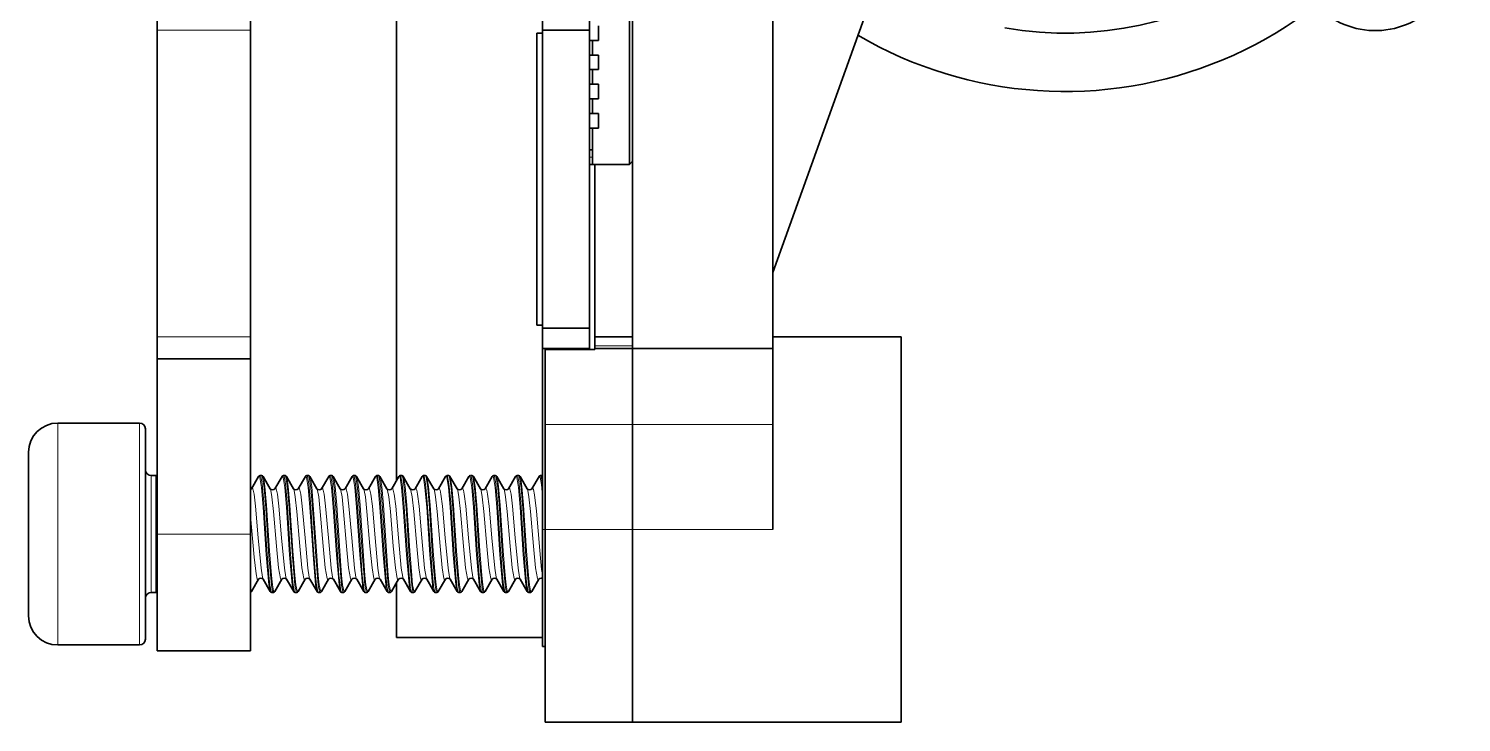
# Model space of a CAD drawing. Extents: x 383 to 866, y 155 to 681.
# Drawn here: x 580.34 to 604.87, y 402.13 to 414.01 of the extents above; entities that cross this region are included whole.
import ezdxf

# ---------------------------------------------------------------- set-up
doc = ezdxf.new("R2010")
doc.units = 0

msp = doc.modelspace()

# ---------------------------------------------------------------- linework, layer by layer
at = {"color": 7, "lineweight": 35, "ltscale": 0.495161}
msp.add_line((586.639, 406.275), (586.639, 426.082), dxfattribs=at)
at = {"color": 7, "lineweight": 35, "ltscale": 0.254642}
msp.add_line((593.08, 418.717), (593.08, 408.532), dxfattribs=at)
at = {"color": 7, "lineweight": 35, "ltscale": 0.25}
msp.add_line((590.68, 408.532), (590.68, 418.532), dxfattribs=at)
at = {"color": 7, "lineweight": 35, "ltscale": 0.09995}
msp.add_line((590.624, 415.682), (590.624, 411.684), dxfattribs=at)
at = {"color": 7, "lineweight": 35, "ltscale": 0.03621}
msp.add_line((589.139, 415.38), (589.139, 413.932), dxfattribs=at)
at = {"color": 7, "lineweight": 35, "ltscale": 0.148255}
msp.add_line((593.08, 409.831), (595.08, 415.413), dxfattribs=at)
at = {"color": 7, "lineweight": 35, "ltscale": 0.0094}
for p, q in [((582.539, 414.356), (582.539, 413.98)), ((584.139, 414.356), (584.139, 413.98)), ((582.539, 408.732), (582.539, 408.356)), ((584.139, 408.732), (584.139, 408.356))]:
    msp.add_line(p, q, dxfattribs=at)
at = {"color": 7, "lineweight": 35, "ltscale": 0.008749}
for p, q in [((589.139, 414.332), (589.139, 413.982)), ((589.944, 414.332), (589.944, 413.982)), ((589.139, 408.882), (589.139, 408.532)), ((589.944, 408.882), (589.944, 408.532))]:
    msp.add_line(p, q, dxfattribs=at)
at = {"color": 7, "lineweight": 35, "ltscale": 0.00625}
for p, q in [((590.094, 414.057), (590.094, 413.807)), ((589.994, 413.557), (589.994, 413.807)), ((590.094, 413.557), (590.094, 413.307)), ((589.994, 413.057), (589.994, 413.307)), ((590.094, 413.057), (590.094, 412.807)), ((589.994, 412.557), (589.994, 412.807)), ((590.094, 412.557), (590.094, 412.307))]:
    msp.add_line(p, q, dxfattribs=at)
at = {"color": 7, "lineweight": 35, "ltscale": 0.1312}
for p, q in [((582.539, 408.732), (582.539, 413.98)), ((584.139, 408.732), (584.139, 413.98))]:
    msp.add_line(p, q, dxfattribs=at)
at = {"color": 7, "lineweight": 13, "ltscale": 0.039999}
for p, q in [((584.139, 413.98), (582.539, 413.98)), ((584.139, 408.732), (582.539, 408.732)), ((584.139, 405.356), (582.539, 405.356))]:
    msp.add_line(p, q, dxfattribs=at)
at = {"color": 7, "lineweight": 35, "ltscale": 0.125}
for p, q in [((589.039, 408.932), (589.039, 413.932)), ((589.139, 413.932), (589.139, 408.932))]:
    msp.add_line(p, q, dxfattribs=at)
at = {"color": 7, "lineweight": 35, "ltscale": 0.002499}
for p, q in [((589.039, 413.932), (589.139, 413.932)), ((589.039, 408.932), (589.139, 408.932))]:
    msp.add_line(p, q, dxfattribs=at)
at = {"color": 7, "lineweight": 35, "ltscale": 0.00125}
for p, q in [((589.139, 413.982), (589.139, 413.932)), ((589.139, 408.932), (589.139, 408.882))]:
    msp.add_line(p, q, dxfattribs=at)
at = {"color": 7, "lineweight": 35, "ltscale": 0.020125}
for p, q in [((589.139, 413.982), (589.944, 413.982)), ((589.139, 408.882), (589.944, 408.882)), ((589.139, 408.532), (589.944, 408.532))]:
    msp.add_line(p, q, dxfattribs=at)
at = {"color": 7, "lineweight": 35, "ltscale": 0.127501}
msp.add_line((589.944, 413.982), (589.944, 408.882), dxfattribs=at)
at = {"color": 7, "lineweight": 35, "ltscale": 0.003751}
for p, q in [((589.944, 413.807), (590.094, 413.807)), ((589.944, 413.557), (590.094, 413.557)), ((589.944, 413.307), (590.094, 413.307)), ((589.944, 413.057), (590.094, 413.057)), ((589.944, 412.807), (590.094, 412.807)), ((589.944, 412.557), (590.094, 412.557)), ((589.944, 412.307), (590.094, 412.307)), ((589.944, 411.681), (590.094, 411.681))]:
    msp.add_line(p, q, dxfattribs=at)
at = {"color": 7, "lineweight": 35, "ltscale": 0.015575}
msp.add_line((589.994, 411.684), (589.994, 412.307), dxfattribs=at)
at = {"color": 7, "lineweight": 35, "ltscale": 0.001251}
msp.add_line((589.944, 411.932), (589.994, 411.932), dxfattribs=at)
at = {"color": 7, "lineweight": 35, "ltscale": 0.003125}
for p in [(589.994, 411.932), (589.994, 411.682)]:
    msp.add_line(p, (589.994, 411.807), dxfattribs=at)
at = {"color": 7, "lineweight": 13, "ltscale": 0.001251}
msp.add_line((589.994, 411.807), (589.944, 411.807), dxfattribs=at)
at = {"color": 7, "lineweight": 35, "ltscale": 0.01575}
msp.add_line((589.994, 411.684), (590.624, 411.684), dxfattribs=at)
at = {"color": 7, "lineweight": 35, "ltscale": 0.002502}
msp.add_line((589.994, 411.682), (590.094, 411.682), dxfattribs=at)
at = {"color": 7, "lineweight": 35, "ltscale": 0.073739}
msp.add_line((590.03, 411.681), (590.03, 408.732), dxfattribs=at)
at = {"color": 7, "lineweight": 35, "ltscale": 0.001974}
msp.add_line((590.68, 411.74), (590.624, 411.684), dxfattribs=at)
at = {"color": 7, "lineweight": 35, "ltscale": 0.075196}
msp.add_line((590.68, 411.74), (590.68, 408.732), dxfattribs=at)
at = {"color": 7, "lineweight": 35, "ltscale": 0.064445}
msp.add_line((589.139, 408.932), (589.139, 406.354), dxfattribs=at)
at = {"color": 7, "lineweight": 35, "ltscale": 0.003837}
for p, q in [((590.03, 408.732), (590.03, 408.578)), ((590.68, 408.732), (590.68, 408.578))]:
    msp.add_line(p, q, dxfattribs=at)
at = {"color": 7, "lineweight": 35, "ltscale": 0.016249}
for p, q in [((590.68, 408.732), (590.03, 408.732)), ((590.68, 408.532), (590.03, 408.532))]:
    msp.add_line(p, q, dxfattribs=at)
at = {"color": 7, "lineweight": 35, "ltscale": 0.055}
for p, q in [((593.08, 408.732), (595.28, 408.732)), ((593.08, 402.132), (595.28, 402.132)), ((593.08, 402.132), (595.28, 402.132))]:
    msp.add_line(p, q, dxfattribs=at)
at = {"color": 7, "lineweight": 35, "ltscale": 0.164999}
msp.add_line((595.28, 402.132), (595.28, 408.732), dxfattribs=at)
at = {"color": 7, "lineweight": 35, "ltscale": 0.0775}
msp.add_line((589.139, 408.532), (589.139, 405.432), dxfattribs=at)
at = {"color": 7, "lineweight": 35, "ltscale": 0.032114}
msp.add_line((589.18, 408.516), (589.18, 407.232), dxfattribs=at)
at = {"color": 7, "lineweight": 35, "ltscale": 0.021251}
msp.add_line((589.18, 408.516), (590.03, 408.516), dxfattribs=at)
at = {"color": 7, "lineweight": 35, "ltscale": 0.00038681}
for p, q in [((589.944, 408.532), (589.944, 408.516)), ((590.03, 408.532), (590.03, 408.516))]:
    msp.add_line(p, q, dxfattribs=at)
at = {"color": 7, "lineweight": 35, "ltscale": 0.001163}
for p, q in [((590.03, 408.578), (590.03, 408.532)), ((590.68, 408.578), (590.68, 408.532))]:
    msp.add_line(p, q, dxfattribs=at)
at = {"color": 7, "lineweight": 13, "ltscale": 0.016249}
msp.add_line((590.03, 408.578), (590.68, 408.578), dxfattribs=at)
at = {"color": 7, "lineweight": 35, "ltscale": 0.0325}
for p, q in [((590.68, 407.232), (590.68, 408.532)), ((590.68, 408.532), (590.68, 407.232)), ((593.08, 407.232), (593.08, 408.532))]:
    msp.add_line(p, q, dxfattribs=at)
at = {"color": 7, "lineweight": 35, "ltscale": 0.060001}
for p, q in [((590.68, 408.532), (593.08, 408.532)), ((590.68, 402.132), (593.08, 402.132))]:
    msp.add_line(p, q, dxfattribs=at)
at = {"color": 7, "lineweight": 35, "ltscale": 0.075}
for p, q in [((582.539, 405.356), (582.539, 408.356)), ((584.139, 405.356), (584.139, 408.356))]:
    msp.add_line(p, q, dxfattribs=at)
at = {"color": 7, "lineweight": 35, "ltscale": 0.039999}
for p, q in [((584.139, 408.356), (582.539, 408.356)), ((584.139, 403.356), (582.539, 403.356))]:
    msp.add_line(p, q, dxfattribs=at)
at = {"color": 7, "lineweight": 13, "ltscale": 0.089185}
for p, q in [((580.839, 407.256), (580.839, 403.689)), ((582.239, 407.256), (582.239, 403.689))]:
    msp.add_line(p, q, dxfattribs=at)
at = {"color": 7, "lineweight": 35, "ltscale": 0.034999}
for p, q in [((582.239, 407.256), (580.839, 407.256)), ((582.239, 403.456), (580.839, 403.456))]:
    msp.add_line(p, q, dxfattribs=at)
at = {"color": 7, "lineweight": 13, "ltscale": 0.0375}
for p, q in [((590.68, 407.232), (589.18, 407.232)), ((590.68, 405.432), (589.18, 405.432))]:
    msp.add_line(p, q, dxfattribs=at)
at = {"color": 7, "lineweight": 35, "ltscale": 0.045}
for p, q in [((589.18, 407.232), (589.18, 405.432)), ((590.68, 405.432), (590.68, 407.232)), ((590.68, 407.232), (590.68, 405.432)), ((593.08, 407.232), (593.08, 405.432))]:
    msp.add_line(p, q, dxfattribs=at)
at = {"color": 7, "lineweight": 13, "ltscale": 0.060001}
for p, q in [((590.68, 407.232), (593.08, 407.232)), ((590.68, 405.432), (593.08, 405.432))]:
    msp.add_line(p, q, dxfattribs=at)
at = {"color": 7, "lineweight": 35, "ltscale": 0.084491}
msp.add_line((582.339, 407.156), (582.339, 403.777), dxfattribs=at)
at = {"color": 7, "lineweight": 35, "ltscale": 0.03875}
for p, q in [((595.28, 405.432), (595.28, 406.982)), ((595.28, 403.882), (595.28, 405.432))]:
    msp.add_line(p, q, dxfattribs=at)
at = {"color": 7, "lineweight": 35, "ltscale": 0.065715}
msp.add_line((580.339, 406.756), (580.339, 404.128), dxfattribs=at)
at = {"color": 7, "lineweight": 13, "ltscale": 0.04694}
for p, q in [((582.439, 406.356), (582.439, 404.479)), ((582.519, 406.356), (582.519, 404.479))]:
    msp.add_line(p, q, dxfattribs=at)
at = {"color": 7, "lineweight": 35, "ltscale": 0.002}
msp.add_line((582.519, 406.356), (582.439, 406.356), dxfattribs=at)
at = {"color": 7, "lineweight": 35, "ltscale": 0.046001}
msp.add_line((582.539, 406.336), (582.539, 404.496), dxfattribs=at)
at = {"color": 7, "lineweight": 35, "ltscale": 0.006017}
for p, q in [((584.277, 406.34), (584.156, 406.132)), ((584.753, 406.34), (584.874, 406.132)), ((585.077, 406.34), (584.956, 406.132)), ((585.153, 406.34), (585.274, 406.132)), ((585.477, 406.34), (585.356, 406.132)), ((585.553, 406.34), (585.674, 406.132)), ((585.953, 406.34), (586.074, 406.132)), ((586.277, 406.34), (586.156, 406.132)), ((586.753, 406.34), (586.874, 406.132)), ((587.077, 406.34), (586.956, 406.132)), ((587.153, 406.34), (587.274, 406.132)), ((587.477, 406.34), (587.356, 406.132)), ((587.553, 406.34), (587.674, 406.132)), ((587.953, 406.34), (588.074, 406.132)), ((588.277, 406.34), (588.156, 406.132)), ((588.753, 406.34), (588.874, 406.132)), ((589.077, 406.34), (588.956, 406.132)), ((584.477, 404.373), (584.356, 404.581)), ((585.277, 404.373), (585.156, 404.581)), ((586.077, 404.373), (585.956, 404.581)), ((586.477, 404.373), (586.356, 404.581)), ((587.277, 404.373), (587.156, 404.581)), ((588.077, 404.373), (587.956, 404.581)), ((588.477, 404.373), (588.356, 404.581))]:
    msp.add_line(p, q, dxfattribs=at)
at = {"color": 7, "lineweight": 35, "ltscale": 0.000671387}
for p, q in [((584.329, 406.356), (584.302, 406.356)), ((584.729, 406.356), (584.702, 406.356)), ((585.529, 406.356), (585.502, 406.356)), ((586.329, 406.356), (586.302, 406.356)), ((586.729, 406.356), (586.702, 406.356)), ((587.529, 406.356), (587.502, 406.356)), ((588.329, 406.356), (588.302, 406.356)), ((588.729, 406.356), (588.702, 406.356)), ((584.529, 404.356), (584.502, 404.356)), ((585.329, 404.356), (585.302, 404.356)), ((585.729, 404.356), (585.702, 404.356)), ((586.529, 404.356), (586.502, 404.356)), ((587.329, 404.356), (587.302, 404.356)), ((587.729, 404.356), (587.702, 404.356)), ((588.529, 404.356), (588.502, 404.356))]:
    msp.add_line(p, q, dxfattribs=at)
at = {"color": 7, "lineweight": 35, "ltscale": 0.006018}
for p, q in [((584.353, 406.34), (584.474, 406.132)), ((584.677, 406.34), (584.556, 406.132)), ((585.877, 406.34), (585.756, 406.132)), ((586.353, 406.34), (586.474, 406.132)), ((586.677, 406.34), (586.556, 406.132)), ((587.877, 406.34), (587.756, 406.132)), ((588.353, 406.34), (588.474, 406.132)), ((588.677, 406.34), (588.556, 406.132)), ((584.153, 404.372), (584.274, 404.581)), ((584.553, 404.372), (584.674, 404.581)), ((584.877, 404.373), (584.756, 404.581)), ((584.953, 404.372), (585.074, 404.581)), ((585.677, 404.373), (585.556, 404.581)), ((585.753, 404.372), (585.874, 404.581)), ((586.153, 404.372), (586.274, 404.581)), ((586.553, 404.372), (586.674, 404.581)), ((586.877, 404.373), (586.756, 404.581)), ((586.953, 404.372), (587.074, 404.581)), ((587.677, 404.373), (587.556, 404.581)), ((587.753, 404.372), (587.874, 404.581)), ((588.153, 404.372), (588.274, 404.581)), ((588.553, 404.372), (588.674, 404.581)), ((588.877, 404.373), (588.756, 404.581)), ((588.953, 404.372), (589.074, 404.581))]:
    msp.add_line(p, q, dxfattribs=at)
at = {"color": 7, "lineweight": 35, "ltscale": 0.000669861}
for p, q in [((585.129, 406.356), (585.102, 406.356)), ((585.929, 406.356), (585.902, 406.356)), ((587.129, 406.356), (587.102, 406.356)), ((587.929, 406.356), (587.902, 406.356)), ((589.129, 406.356), (589.102, 406.356)), ((584.929, 404.356), (584.902, 404.356)), ((586.129, 404.356), (586.102, 404.356)), ((586.929, 404.356), (586.902, 404.356)), ((588.129, 404.356), (588.102, 404.356)), ((588.929, 404.356), (588.902, 404.356))]:
    msp.add_line(p, q, dxfattribs=at)
at = {"color": 7, "lineweight": 35, "ltscale": 0.000277936}
msp.add_line((589.129, 406.356), (589.139, 406.354), dxfattribs=at)
at = {"color": 7, "lineweight": 35, "ltscale": 0.05}
for p, q in [((582.539, 405.356), (582.539, 403.356)), ((584.139, 405.356), (584.139, 403.356)), ((589.139, 405.432), (589.139, 403.432))]:
    msp.add_line(p, q, dxfattribs=at)
at = {"color": 7, "lineweight": 13, "ltscale": 0.001021}
msp.add_line((589.139, 405.432), (589.18, 405.432), dxfattribs=at)
at = {"color": 7, "lineweight": 35, "ltscale": 0.0825}
for p, q in [((589.18, 405.432), (589.18, 402.132)), ((590.68, 405.432), (590.68, 402.132)), ((590.68, 405.432), (590.68, 402.132))]:
    msp.add_line(p, q, dxfattribs=at)
at = {"color": 7, "lineweight": 13, "ltscale": 0.00306}
msp.add_line((582.439, 404.479), (582.439, 404.356), dxfattribs=at)
at = {"color": 7, "lineweight": 13, "ltscale": 0.002471}
msp.add_line((582.519, 404.479), (582.519, 404.38), dxfattribs=at)
at = {"color": 7, "lineweight": 35, "ltscale": 0.002422}
msp.add_line((582.539, 404.496), (582.539, 404.4), dxfattribs=at)
at = {"color": 7, "lineweight": 35, "ltscale": 0.006019}
for p, q in [((585.353, 404.372), (585.474, 404.581)), ((587.353, 404.372), (587.474, 404.581))]:
    msp.add_line(p, q, dxfattribs=at)
at = {"color": 7, "lineweight": 35, "ltscale": 0.023485}
msp.add_line((586.639, 403.582), (586.639, 404.521), dxfattribs=at)
at = {"color": 7, "lineweight": 35, "ltscale": 0.025354}
msp.add_line((589.139, 404.596), (589.139, 403.582), dxfattribs=at)
at = {"color": 7, "lineweight": 35, "ltscale": 0.002229}
msp.add_line((582.529, 404.356), (582.439, 404.356), dxfattribs=at)
at = {"color": 7, "lineweight": 13, "ltscale": 0.000152445}
msp.add_line((582.529, 404.356), (582.523, 404.36), dxfattribs=at)
at = {"color": 7, "lineweight": 35, "ltscale": 0.000276096}
msp.add_line((582.529, 404.356), (582.539, 404.359), dxfattribs=at)
at = {"color": 7, "lineweight": 35, "ltscale": 0.004285}
msp.add_line((580.339, 404.128), (580.339, 403.956), dxfattribs=at)
at = {"color": 7, "lineweight": 35, "ltscale": 0.005509}
msp.add_line((582.339, 403.777), (582.339, 403.556), dxfattribs=at)
at = {"color": 7, "lineweight": 13, "ltscale": 0.005814}
for p, q in [((580.839, 403.689), (580.839, 403.456)), ((582.239, 403.689), (582.239, 403.456))]:
    msp.add_line(p, q, dxfattribs=at)
at = {"color": 7, "lineweight": 35, "ltscale": 0.0625}
msp.add_line((586.639, 403.582), (589.139, 403.582), dxfattribs=at)
at = {"color": 7, "lineweight": 35, "ltscale": 0.001021}
msp.add_line((589.139, 403.432), (589.18, 403.432), dxfattribs=at)
at = {"color": 7, "lineweight": 35, "ltscale": 0.0375}
msp.add_line((590.68, 402.132), (589.18, 402.132), dxfattribs=at)
at = {"color": 7, "lineweight": 13}
for points in [[(584.284, 406.346), (584.286, 406.346), (584.289, 406.344), (584.292, 406.339), (584.298, 406.323), (584.325, 406.154), (584.354, 405.815), (584.408, 404.997), (584.453, 404.487)], [(584.302, 406.356), (584.303, 406.356), (584.306, 406.355), (584.308, 406.351), (584.313, 406.34), (584.336, 406.217), (584.365, 405.902), (584.419, 405.091), (584.452, 404.647), (584.47, 404.479)], [(584.329, 406.356), (584.33, 406.356), (584.333, 406.353), (584.337, 406.348), (584.343, 406.331), (584.371, 406.147), (584.4, 405.797), (584.454, 404.97), (584.497, 404.479)], [(584.353, 406.34), (584.364, 406.307), (584.385, 406.167), (584.413, 405.849), (584.465, 405.071), (584.497, 404.648), (584.514, 404.488)], [(584.684, 406.346), (584.686, 406.346), (584.689, 406.344), (584.692, 406.339), (584.698, 406.323), (584.725, 406.154), (584.754, 405.815), (584.808, 404.997), (584.853, 404.487)], [(584.702, 406.356), (584.703, 406.356), (584.706, 406.355), (584.708, 406.351), (584.713, 406.34), (584.736, 406.217), (584.765, 405.902), (584.819, 405.091), (584.852, 404.647), (584.87, 404.479)], [(584.729, 406.356), (584.73, 406.356), (584.734, 406.353), (584.737, 406.348), (584.743, 406.331), (584.771, 406.147), (584.8, 405.797), (584.854, 404.97), (584.897, 404.479)], [(584.753, 406.34), (584.764, 406.307), (584.785, 406.167), (584.813, 405.849), (584.865, 405.071), (584.897, 404.648), (584.914, 404.488)], [(585.084, 406.346), (585.086, 406.346), (585.089, 406.344), (585.092, 406.339), (585.098, 406.323), (585.125, 406.154), (585.154, 405.815), (585.208, 404.997), (585.253, 404.487)], [(585.102, 406.356), (585.103, 406.356), (585.106, 406.355), (585.108, 406.351), (585.113, 406.34), (585.136, 406.217), (585.165, 405.902), (585.219, 405.091), (585.252, 404.647), (585.27, 404.479)], [(585.129, 406.356), (585.13, 406.356), (585.133, 406.353), (585.137, 406.348), (585.143, 406.331), (585.171, 406.147), (585.2, 405.797), (585.254, 404.97), (585.297, 404.479)], [(585.153, 406.34), (585.164, 406.307), (585.185, 406.167), (585.213, 405.849), (585.265, 405.071), (585.297, 404.648), (585.314, 404.488)], [(585.484, 406.346), (585.486, 406.346), (585.489, 406.344), (585.492, 406.339), (585.498, 406.323), (585.525, 406.154), (585.554, 405.815), (585.608, 404.997), (585.653, 404.487)], [(585.502, 406.356), (585.503, 406.356), (585.506, 406.355), (585.508, 406.351), (585.513, 406.34), (585.536, 406.217), (585.565, 405.902), (585.619, 405.091), (585.652, 404.647), (585.67, 404.479)], [(585.529, 406.356), (585.53, 406.356), (585.534, 406.353), (585.537, 406.348), (585.543, 406.331), (585.571, 406.147), (585.6, 405.797), (585.654, 404.97), (585.697, 404.479)], [(585.553, 406.34), (585.564, 406.307), (585.585, 406.167), (585.613, 405.849), (585.665, 405.071), (585.697, 404.648), (585.714, 404.488)], [(585.884, 406.346), (585.886, 406.346), (585.889, 406.344), (585.892, 406.339), (585.898, 406.323), (585.925, 406.154), (585.954, 405.815), (586.008, 404.997), (586.053, 404.487)], [(585.902, 406.356), (585.903, 406.356), (585.906, 406.355), (585.908, 406.351), (585.913, 406.34), (585.936, 406.217), (585.965, 405.902), (586.019, 405.091), (586.052, 404.647), (586.07, 404.479)], [(585.929, 406.356), (585.93, 406.356), (585.934, 406.353), (585.937, 406.348), (585.943, 406.331), (585.971, 406.147), (586, 405.797), (586.054, 404.97), (586.097, 404.479)], [(585.953, 406.34), (585.964, 406.307), (585.985, 406.167), (586.013, 405.849), (586.065, 405.071), (586.097, 404.648), (586.114, 404.488)], [(586.284, 406.346), (586.286, 406.346), (586.289, 406.344), (586.292, 406.339), (586.298, 406.323), (586.325, 406.154), (586.354, 405.815), (586.408, 404.997), (586.453, 404.487)], [(586.302, 406.356), (586.303, 406.356), (586.306, 406.355), (586.308, 406.351), (586.313, 406.34), (586.336, 406.217), (586.365, 405.902), (586.419, 405.091), (586.452, 404.647), (586.47, 404.479)], [(586.329, 406.356), (586.33, 406.356), (586.333, 406.353), (586.337, 406.348), (586.343, 406.331), (586.371, 406.147), (586.4, 405.797), (586.454, 404.97), (586.497, 404.479)], [(586.353, 406.34), (586.364, 406.307), (586.385, 406.167), (586.413, 405.849), (586.465, 405.071), (586.497, 404.648), (586.514, 404.488)], [(586.684, 406.346), (586.686, 406.346), (586.689, 406.344), (586.692, 406.339), (586.698, 406.323), (586.725, 406.154), (586.754, 405.815), (586.808, 404.997), (586.853, 404.487)], [(586.702, 406.356), (586.703, 406.356), (586.706, 406.355), (586.708, 406.351), (586.713, 406.34), (586.736, 406.217), (586.765, 405.902), (586.819, 405.091), (586.852, 404.647), (586.87, 404.479)], [(586.729, 406.356), (586.73, 406.356), (586.734, 406.353), (586.737, 406.348), (586.743, 406.331), (586.771, 406.147), (586.8, 405.797), (586.854, 404.97), (586.897, 404.479)], [(586.753, 406.34), (586.764, 406.307), (586.785, 406.167), (586.813, 405.849), (586.865, 405.071), (586.897, 404.648), (586.914, 404.488)], [(587.084, 406.346), (587.086, 406.346), (587.089, 406.344), (587.092, 406.339), (587.098, 406.323), (587.125, 406.154), (587.154, 405.815), (587.208, 404.997), (587.253, 404.487)], [(587.102, 406.356), (587.103, 406.356), (587.106, 406.355), (587.108, 406.351), (587.113, 406.34), (587.136, 406.217), (587.165, 405.902), (587.219, 405.091), (587.252, 404.647), (587.27, 404.479)], [(587.129, 406.356), (587.13, 406.356), (587.133, 406.353), (587.137, 406.348), (587.143, 406.331), (587.171, 406.147), (587.2, 405.797), (587.254, 404.97), (587.297, 404.479)], [(587.153, 406.34), (587.164, 406.307), (587.185, 406.167), (587.213, 405.849), (587.265, 405.071), (587.297, 404.648), (587.314, 404.488)], [(587.484, 406.346), (587.486, 406.346), (587.489, 406.344), (587.492, 406.339), (587.498, 406.323), (587.525, 406.154), (587.554, 405.815), (587.608, 404.997), (587.653, 404.487)], [(587.502, 406.356), (587.503, 406.356), (587.506, 406.355), (587.508, 406.351), (587.513, 406.34), (587.536, 406.217), (587.565, 405.902), (587.619, 405.091), (587.652, 404.647), (587.67, 404.479)], [(587.529, 406.356), (587.53, 406.356), (587.534, 406.353), (587.537, 406.348), (587.543, 406.331), (587.571, 406.147), (587.6, 405.797), (587.654, 404.97), (587.697, 404.479)], [(587.553, 406.34), (587.564, 406.307), (587.585, 406.167), (587.613, 405.849), (587.665, 405.071), (587.697, 404.648), (587.714, 404.488)], [(587.884, 406.346), (587.886, 406.346), (587.889, 406.344), (587.892, 406.339), (587.898, 406.323), (587.925, 406.154), (587.954, 405.815), (588.008, 404.997), (588.053, 404.487)], [(587.902, 406.356), (587.903, 406.356), (587.906, 406.355), (587.908, 406.351), (587.913, 406.34), (587.936, 406.217), (587.965, 405.902), (588.019, 405.091), (588.052, 404.647), (588.07, 404.479)], [(587.929, 406.356), (587.93, 406.356), (587.934, 406.353), (587.937, 406.348), (587.943, 406.331), (587.971, 406.147), (588, 405.797), (588.054, 404.97), (588.097, 404.479)], [(587.953, 406.34), (587.964, 406.307), (587.985, 406.167), (588.013, 405.849), (588.065, 405.071), (588.097, 404.648), (588.114, 404.488)], [(588.284, 406.346), (588.286, 406.346), (588.289, 406.344), (588.292, 406.339), (588.298, 406.323), (588.325, 406.154), (588.354, 405.815), (588.408, 404.997), (588.453, 404.487)], [(588.302, 406.356), (588.303, 406.356), (588.306, 406.355), (588.308, 406.351), (588.313, 406.34), (588.336, 406.217), (588.365, 405.902), (588.419, 405.091), (588.452, 404.647), (588.47, 404.479)], [(588.329, 406.356), (588.33, 406.356), (588.333, 406.353), (588.337, 406.348), (588.343, 406.331), (588.371, 406.147), (588.4, 405.797), (588.454, 404.97), (588.497, 404.479)], [(588.353, 406.34), (588.364, 406.307), (588.385, 406.167), (588.413, 405.849), (588.465, 405.071), (588.497, 404.648), (588.514, 404.488)], [(588.684, 406.346), (588.686, 406.346), (588.689, 406.344), (588.692, 406.339), (588.698, 406.323), (588.725, 406.154), (588.754, 405.815), (588.808, 404.997), (588.853, 404.487)], [(588.702, 406.356), (588.703, 406.356), (588.706, 406.355), (588.708, 406.351), (588.713, 406.34), (588.736, 406.217), (588.765, 405.902), (588.819, 405.091), (588.852, 404.647), (588.87, 404.479)], [(588.729, 406.356), (588.73, 406.356), (588.734, 406.353), (588.737, 406.348), (588.743, 406.331), (588.771, 406.147), (588.8, 405.797), (588.854, 404.97), (588.897, 404.479)], [(588.753, 406.34), (588.764, 406.307), (588.785, 406.167), (588.813, 405.849), (588.865, 405.071), (588.897, 404.648), (588.914, 404.488)], [(589.084, 406.346), (589.086, 406.346), (589.088, 406.345), (589.091, 406.341), (589.096, 406.33), (589.119, 406.206), (589.139, 405.999)], [(589.102, 406.356), (589.103, 406.356), (589.105, 406.355), (589.108, 406.352), (589.112, 406.342), (589.133, 406.236), (589.139, 406.186)], [(584.356, 404.581), (584.343, 404.619), (584.319, 404.772), (584.271, 405.29), (584.224, 405.832), (584.198, 406.04), (584.183, 406.108), (584.175, 406.13), (584.171, 406.136), (584.167, 406.139), (584.165, 406.14)], [(584.665, 404.573), (584.662, 404.574), (584.66, 404.575), (584.656, 404.581), (584.65, 404.595), (584.618, 404.776), (584.583, 405.146), (584.532, 405.744), (584.505, 405.995), (584.485, 406.104), (584.474, 406.132)], [(584.756, 404.581), (584.743, 404.619), (584.719, 404.772), (584.671, 405.29), (584.624, 405.832), (584.598, 406.04), (584.583, 406.108), (584.575, 406.13), (584.571, 406.136), (584.567, 406.139), (584.565, 406.14)], [(585.065, 404.573), (585.062, 404.574), (585.06, 404.575), (585.056, 404.581), (585.05, 404.595), (585.018, 404.776), (584.983, 405.146), (584.932, 405.744), (584.905, 405.995), (584.885, 406.104), (584.874, 406.132)], [(585.156, 404.581), (585.143, 404.619), (585.119, 404.772), (585.071, 405.29), (585.024, 405.832), (584.998, 406.04), (584.983, 406.108), (584.975, 406.13), (584.971, 406.136), (584.967, 406.139), (584.965, 406.14)], [(585.465, 404.573), (585.462, 404.574), (585.46, 404.575), (585.456, 404.581), (585.45, 404.595), (585.418, 404.776), (585.383, 405.146), (585.332, 405.744), (585.305, 405.995), (585.285, 406.104), (585.274, 406.132)], [(585.556, 404.581), (585.543, 404.619), (585.519, 404.772), (585.471, 405.29), (585.424, 405.832), (585.398, 406.04), (585.383, 406.108), (585.375, 406.13), (585.371, 406.136), (585.367, 406.139), (585.365, 406.14)], [(585.865, 404.573), (585.862, 404.574), (585.86, 404.575), (585.856, 404.581), (585.85, 404.595), (585.818, 404.776), (585.783, 405.146), (585.732, 405.744), (585.705, 405.995), (585.685, 406.104), (585.674, 406.132)], [(585.956, 404.581), (585.943, 404.619), (585.919, 404.772), (585.871, 405.29), (585.824, 405.832), (585.798, 406.04), (585.783, 406.108), (585.775, 406.13), (585.771, 406.136), (585.767, 406.139), (585.765, 406.14)], [(586.265, 404.573), (586.262, 404.574), (586.26, 404.575), (586.256, 404.581), (586.25, 404.595), (586.218, 404.776), (586.182, 405.146), (586.132, 405.744), (586.105, 405.995), (586.085, 406.104), (586.074, 406.132)], [(586.356, 404.581), (586.343, 404.619), (586.319, 404.772), (586.271, 405.29), (586.224, 405.832), (586.198, 406.04), (586.183, 406.108), (586.175, 406.13), (586.171, 406.136), (586.167, 406.139), (586.165, 406.14)], [(586.665, 404.573), (586.662, 404.574), (586.66, 404.575), (586.656, 404.581), (586.65, 404.595), (586.618, 404.776), (586.583, 405.146), (586.532, 405.744), (586.505, 405.995), (586.485, 406.104), (586.474, 406.132)], [(586.756, 404.581), (586.743, 404.619), (586.719, 404.772), (586.671, 405.29), (586.624, 405.832), (586.598, 406.04), (586.583, 406.108), (586.575, 406.13), (586.571, 406.136), (586.567, 406.139), (586.565, 406.14)], [(587.065, 404.573), (587.062, 404.574), (587.06, 404.575), (587.056, 404.581), (587.05, 404.595), (587.018, 404.776), (586.983, 405.146), (586.932, 405.744), (586.905, 405.995), (586.885, 406.104), (586.874, 406.132)], [(587.156, 404.581), (587.143, 404.619), (587.119, 404.772), (587.071, 405.29), (587.024, 405.832), (586.998, 406.04), (586.983, 406.108), (586.975, 406.13), (586.971, 406.136), (586.967, 406.139), (586.965, 406.14)], [(587.465, 404.573), (587.462, 404.574), (587.46, 404.575), (587.456, 404.581), (587.45, 404.595), (587.418, 404.776), (587.383, 405.146), (587.332, 405.744), (587.305, 405.995), (587.285, 406.104), (587.274, 406.132)], [(587.556, 404.581), (587.543, 404.619), (587.519, 404.772), (587.471, 405.29), (587.424, 405.832), (587.398, 406.04), (587.383, 406.108), (587.375, 406.13), (587.371, 406.136), (587.367, 406.139), (587.365, 406.14)], [(587.865, 404.573), (587.862, 404.574), (587.86, 404.575), (587.856, 404.581), (587.85, 404.595), (587.818, 404.776), (587.783, 405.146), (587.732, 405.744), (587.705, 405.995), (587.685, 406.104), (587.674, 406.132)], [(587.956, 404.581), (587.943, 404.619), (587.919, 404.772), (587.871, 405.29), (587.824, 405.832), (587.798, 406.04), (587.783, 406.108), (587.775, 406.13), (587.771, 406.136), (587.767, 406.139), (587.765, 406.14)], [(588.265, 404.573), (588.262, 404.574), (588.26, 404.575), (588.256, 404.581), (588.25, 404.595), (588.218, 404.776), (588.182, 405.146), (588.132, 405.744), (588.105, 405.995), (588.085, 406.104), (588.074, 406.132)], [(588.356, 404.581), (588.343, 404.619), (588.319, 404.772), (588.271, 405.29), (588.224, 405.832), (588.198, 406.04), (588.183, 406.108), (588.175, 406.13), (588.171, 406.136), (588.167, 406.139), (588.165, 406.14)], [(588.665, 404.573), (588.662, 404.574), (588.66, 404.575), (588.656, 404.581), (588.65, 404.595), (588.618, 404.776), (588.583, 405.146), (588.532, 405.744), (588.505, 405.995), (588.485, 406.104), (588.474, 406.132)], [(588.756, 404.581), (588.743, 404.619), (588.719, 404.772), (588.671, 405.29), (588.624, 405.832), (588.598, 406.04), (588.583, 406.108), (588.575, 406.13), (588.571, 406.136), (588.567, 406.139), (588.565, 406.14)], [(589.065, 404.573), (589.062, 404.574), (589.06, 404.575), (589.056, 404.581), (589.05, 404.595), (589.018, 404.776), (588.983, 405.146), (588.932, 405.744), (588.905, 405.995), (588.885, 406.104), (588.874, 406.132)], [(589.14, 404.636), (589.121, 404.751), (589.089, 405.073), (589.032, 405.749), (589, 406.025), (588.981, 406.117), (588.974, 406.133), (588.97, 406.137), (588.967, 406.14), (588.965, 406.14)], [(584.265, 404.573), (584.261, 404.574), (584.259, 404.577), (584.254, 404.585), (584.232, 404.674), (584.199, 404.958), (584.139, 405.665)], [(584.502, 404.356), (584.501, 404.357), (584.498, 404.358), (584.496, 404.36), (584.492, 404.368), (584.473, 404.458), (584.47, 404.479)], [(584.497, 404.479), (584.517, 404.374), (584.524, 404.36), (584.527, 404.357), (584.529, 404.356)], [(584.514, 404.488), (584.534, 404.384), (584.541, 404.37), (584.544, 404.367), (584.546, 404.366)], [(584.902, 404.356), (584.901, 404.357), (584.898, 404.358), (584.896, 404.36), (584.892, 404.368), (584.873, 404.458), (584.87, 404.479)], [(584.897, 404.479), (584.917, 404.374), (584.924, 404.36), (584.927, 404.357), (584.929, 404.356)], [(584.914, 404.488), (584.934, 404.384), (584.941, 404.37), (584.944, 404.367), (584.946, 404.366)], [(585.302, 404.356), (585.301, 404.357), (585.298, 404.358), (585.296, 404.36), (585.292, 404.368), (585.273, 404.458), (585.27, 404.479)], [(585.297, 404.479), (585.317, 404.374), (585.324, 404.36), (585.327, 404.357), (585.329, 404.356)], [(585.314, 404.488), (585.334, 404.384), (585.341, 404.37), (585.344, 404.367), (585.346, 404.366)], [(585.702, 404.356), (585.701, 404.357), (585.698, 404.358), (585.696, 404.36), (585.692, 404.368), (585.673, 404.458), (585.67, 404.479)], [(585.697, 404.479), (585.717, 404.374), (585.724, 404.36), (585.727, 404.357), (585.729, 404.356)], [(585.714, 404.488), (585.734, 404.384), (585.741, 404.37), (585.744, 404.367), (585.746, 404.366)], [(586.102, 404.356), (586.101, 404.357), (586.098, 404.358), (586.096, 404.36), (586.092, 404.368), (586.073, 404.458), (586.07, 404.479)], [(586.097, 404.479), (586.117, 404.374), (586.124, 404.36), (586.127, 404.357), (586.129, 404.356)], [(586.114, 404.488), (586.134, 404.384), (586.141, 404.37), (586.144, 404.367), (586.146, 404.366)], [(586.502, 404.356), (586.501, 404.357), (586.498, 404.358), (586.496, 404.36), (586.492, 404.368), (586.473, 404.458), (586.47, 404.479)], [(586.497, 404.479), (586.517, 404.374), (586.524, 404.36), (586.527, 404.357), (586.529, 404.356)], [(586.514, 404.488), (586.534, 404.384), (586.541, 404.37), (586.544, 404.367), (586.546, 404.366)], [(586.902, 404.356), (586.901, 404.357), (586.898, 404.358), (586.896, 404.36), (586.892, 404.368), (586.873, 404.458), (586.87, 404.479)], [(586.897, 404.479), (586.917, 404.374), (586.924, 404.36), (586.927, 404.357), (586.929, 404.356)], [(586.914, 404.488), (586.934, 404.384), (586.941, 404.37), (586.944, 404.367), (586.946, 404.366)], [(587.302, 404.356), (587.301, 404.357), (587.298, 404.358), (587.296, 404.36), (587.292, 404.368), (587.273, 404.458), (587.27, 404.479)], [(587.297, 404.479), (587.317, 404.374), (587.324, 404.36), (587.327, 404.357), (587.329, 404.356)], [(587.314, 404.488), (587.334, 404.384), (587.341, 404.37), (587.344, 404.367), (587.346, 404.366)], [(587.702, 404.356), (587.701, 404.357), (587.698, 404.358), (587.696, 404.36), (587.692, 404.368), (587.673, 404.458), (587.67, 404.479)], [(587.697, 404.479), (587.717, 404.374), (587.724, 404.36), (587.727, 404.357), (587.729, 404.356)], [(587.714, 404.488), (587.734, 404.384), (587.741, 404.37), (587.744, 404.367), (587.746, 404.366)], [(588.102, 404.356), (588.101, 404.357), (588.098, 404.358), (588.096, 404.36), (588.092, 404.368), (588.073, 404.458), (588.07, 404.479)], [(588.097, 404.479), (588.117, 404.374), (588.124, 404.36), (588.127, 404.357), (588.129, 404.356)], [(588.114, 404.488), (588.134, 404.384), (588.141, 404.37), (588.144, 404.367), (588.146, 404.366)], [(588.502, 404.356), (588.501, 404.357), (588.498, 404.358), (588.496, 404.36), (588.492, 404.368), (588.473, 404.458), (588.47, 404.479)], [(588.497, 404.479), (588.517, 404.374), (588.524, 404.36), (588.527, 404.357), (588.529, 404.356)], [(588.514, 404.488), (588.534, 404.384), (588.541, 404.37), (588.544, 404.367), (588.546, 404.366)], [(588.902, 404.356), (588.901, 404.357), (588.898, 404.358), (588.896, 404.36), (588.892, 404.368), (588.873, 404.458), (588.87, 404.479)], [(588.897, 404.479), (588.917, 404.374), (588.924, 404.36), (588.927, 404.357), (588.929, 404.356)], [(588.914, 404.488), (588.934, 404.384), (588.941, 404.37), (588.944, 404.367), (588.946, 404.366)]]:
    msp.add_lwpolyline(points, dxfattribs=at)
at = {"color": 7, "lineweight": 35}
for centre, radius, start, end in [((598.08, 419.932), 6, 260.1636, 347.7178), ((598.08, 419.932), 7, 239.5838, 345.8552), ((603.394, 415.375), 1.4, 223.6445, 319.3836), ((580.839, 406.756), 0.5, 90, 180), ((582.239, 407.156), 0.1, 0.0336, 89.9664), ((582.44, 406.456), 0.1, 180.0336, 269.9664), ((582.519, 406.336), 0.02, 0.0336, 89.9664), ((584.303, 406.328), 0.0288, 93.3725, 154.3834), ((584.327, 406.328), 0.0288, 25.6314, 86.6309), ((584.703, 406.328), 0.0288, 93.3725, 154.3834), ((584.727, 406.328), 0.0288, 25.6314, 86.6309), ((585.103, 406.328), 0.0288, 93.3725, 154.3834), ((585.127, 406.328), 0.0288, 25.6314, 86.6309), ((585.503, 406.328), 0.0288, 93.3725, 154.3834), ((585.527, 406.328), 0.0288, 25.6314, 86.6309), ((585.903, 406.328), 0.0288, 93.3725, 154.3834), ((585.927, 406.328), 0.0288, 25.6314, 86.6309), ((586.303, 406.328), 0.0288, 93.3725, 154.3834), ((586.327, 406.328), 0.0288, 25.6314, 86.6309), ((586.703, 406.328), 0.0288, 93.3725, 154.3834), ((586.727, 406.328), 0.0288, 25.6314, 86.6309), ((587.103, 406.328), 0.0288, 93.3725, 154.3834), ((587.127, 406.328), 0.0288, 25.6314, 86.6309), ((587.503, 406.328), 0.0288, 93.3725, 154.3834), ((587.527, 406.328), 0.0288, 25.6314, 86.6309), ((587.903, 406.328), 0.0288, 93.3725, 154.3834), ((587.927, 406.328), 0.0288, 25.6314, 86.6309), ((588.303, 406.328), 0.0288, 93.3725, 154.3834), ((588.327, 406.328), 0.0288, 25.6314, 86.6309), ((588.703, 406.328), 0.0288, 93.3725, 154.3834), ((588.727, 406.328), 0.0288, 25.6314, 86.6309), ((589.103, 406.328), 0.0288, 93.3725, 154.3834), ((584.12, 406.156), 0.0439, 297.0121, 326.9781), ((584.514, 406.16), 0.0489, 214.6608, 271.0862), ((584.516, 406.16), 0.0489, 268.9138, 325.3392), ((584.914, 406.16), 0.0489, 214.6608, 271.0862), ((584.916, 406.16), 0.0489, 268.9138, 325.3392), ((585.314, 406.16), 0.0489, 214.6608, 271.0862), ((585.316, 406.16), 0.0489, 268.9138, 325.3392), ((585.714, 406.16), 0.0489, 214.6608, 271.0862), ((585.716, 406.16), 0.0489, 268.9138, 325.3392), ((586.114, 406.16), 0.0489, 214.6608, 271.0862), ((586.116, 406.16), 0.0489, 268.9138, 325.3392), ((586.514, 406.16), 0.0489, 214.6608, 271.0862), ((586.516, 406.16), 0.0489, 268.9138, 325.3392), ((586.914, 406.16), 0.0489, 214.6608, 271.0862), ((586.916, 406.16), 0.0489, 268.9138, 325.3392), ((587.314, 406.16), 0.0489, 214.6608, 271.0862), ((587.316, 406.16), 0.0489, 268.9138, 325.3392), ((587.714, 406.16), 0.0489, 214.6608, 271.0862), ((587.716, 406.16), 0.0489, 268.9138, 325.3392), ((588.114, 406.16), 0.0489, 214.6608, 271.0862), ((588.116, 406.16), 0.0489, 268.9138, 325.3392), ((588.514, 406.16), 0.0489, 214.6608, 271.0862), ((588.516, 406.16), 0.0489, 268.9138, 325.3392), ((588.914, 406.16), 0.0489, 214.6608, 271.0862), ((588.916, 406.16), 0.0489, 268.9138, 325.3392), ((584.314, 404.553), 0.0489, 88.9138, 145.3392), ((584.316, 404.553), 0.0489, 34.6608, 91.0862), ((584.714, 404.553), 0.0489, 88.9138, 145.3392), ((584.716, 404.553), 0.0489, 34.6608, 91.0862), ((585.114, 404.553), 0.0489, 88.9138, 145.3392), ((585.116, 404.553), 0.0489, 34.6608, 91.0862), ((585.514, 404.553), 0.0489, 88.9138, 145.3392), ((585.516, 404.553), 0.0489, 34.6608, 91.0862), ((585.914, 404.553), 0.0489, 88.9138, 145.3392), ((585.916, 404.553), 0.0489, 34.6608, 91.0862), ((586.314, 404.553), 0.0489, 88.9138, 145.3392), ((586.316, 404.553), 0.0489, 34.6608, 91.0862), ((586.714, 404.553), 0.0489, 88.9138, 145.3392), ((586.716, 404.553), 0.0489, 34.6608, 91.0862), ((587.114, 404.553), 0.0489, 88.9138, 145.3392), ((587.116, 404.553), 0.0489, 34.6608, 91.0862), ((587.514, 404.553), 0.0489, 88.9138, 145.3392), ((587.516, 404.553), 0.0489, 34.6608, 91.0862), ((587.914, 404.553), 0.0489, 88.9138, 145.3392), ((587.916, 404.553), 0.0489, 34.6608, 91.0862), ((588.314, 404.553), 0.0489, 88.9138, 145.3392), ((588.316, 404.553), 0.0489, 34.6608, 91.0862), ((588.714, 404.553), 0.0489, 88.9138, 145.3392), ((588.716, 404.553), 0.0489, 34.6608, 91.0862), ((589.114, 404.553), 0.0489, 88.9138, 145.3392), ((589.115, 404.55), 0.0518, 62.176, 90.0695), ((582.44, 404.256), 0.1, 90.0336, 179.9664), ((584.124, 404.388), 0.033, 298.3297, 331.9782), ((584.503, 404.385), 0.0288, 205.6166, 266.6275), ((584.527, 404.385), 0.0288, 273.3691, 334.3686), ((584.903, 404.385), 0.0288, 205.6166, 266.6275), ((584.927, 404.385), 0.0288, 273.3691, 334.3686), ((585.303, 404.385), 0.0288, 205.6166, 266.6275), ((585.327, 404.385), 0.0288, 273.3691, 334.3686), ((585.703, 404.385), 0.0288, 205.6166, 266.6275), ((585.727, 404.385), 0.0288, 273.3691, 334.3686), ((586.103, 404.385), 0.0288, 205.6166, 266.6275), ((586.127, 404.385), 0.0288, 273.3691, 334.3686), ((586.503, 404.385), 0.0288, 205.6166, 266.6275), ((586.527, 404.385), 0.0288, 273.3691, 334.3686), ((586.903, 404.385), 0.0288, 205.6166, 266.6275), ((586.927, 404.385), 0.0288, 273.3691, 334.3686), ((587.303, 404.385), 0.0288, 205.6166, 266.6275), ((587.327, 404.385), 0.0288, 273.3691, 334.3686), ((587.703, 404.385), 0.0288, 205.6166, 266.6275), ((587.727, 404.385), 0.0288, 273.3691, 334.3686), ((588.103, 404.385), 0.0288, 205.6166, 266.6275), ((588.127, 404.385), 0.0288, 273.3691, 334.3686), ((588.503, 404.385), 0.0288, 205.6166, 266.6275), ((588.527, 404.385), 0.0288, 273.3691, 334.3686), ((588.903, 404.385), 0.0288, 205.6166, 266.6275), ((588.927, 404.385), 0.0288, 273.3691, 334.3686), ((580.839, 403.956), 0.5, 180, 270), ((582.239, 403.556), 0.1, 270.0336, 359.9664)]:
    msp.add_arc(centre, radius, start, end, dxfattribs=at)
at = {"color": 7, "lineweight": 13}
for centre, radius, start, end in [((584.287, 406.337), 0.00986, 103.6847, 160.1213), ((584.687, 406.337), 0.00986, 103.6847, 160.1213), ((585.087, 406.337), 0.00986, 103.6847, 160.1213), ((585.487, 406.337), 0.00986, 103.6847, 160.1213), ((585.887, 406.337), 0.00986, 103.6847, 160.1213), ((586.287, 406.337), 0.00986, 103.6847, 160.1213), ((586.687, 406.337), 0.00986, 103.6847, 160.1213), ((587.087, 406.337), 0.00986, 103.6847, 160.1213), ((587.487, 406.337), 0.00986, 103.6847, 160.1213), ((587.887, 406.337), 0.00986, 103.6847, 160.1213), ((588.287, 406.337), 0.00986, 103.6847, 160.1213), ((588.687, 406.337), 0.00986, 103.6847, 160.1213), ((589.087, 406.337), 0.00986, 103.6847, 160.1213), ((589.12, 406.339), 0.0194, 7.3074, 62.6701), ((584.168, 406.128), 0.0124, 103.5865, 159.954), ((584.568, 406.128), 0.0124, 103.5865, 159.954), ((584.968, 406.128), 0.0124, 103.5865, 159.954), ((585.368, 406.128), 0.0124, 103.5865, 159.954), ((585.768, 406.128), 0.0124, 103.5865, 159.954), ((586.168, 406.128), 0.0124, 103.5865, 159.954), ((586.568, 406.128), 0.0124, 103.5865, 159.954), ((586.968, 406.128), 0.0124, 103.5865, 159.954), ((587.368, 406.128), 0.0124, 103.5865, 159.954), ((587.768, 406.128), 0.0124, 103.5865, 159.954), ((588.168, 406.128), 0.0124, 103.5865, 159.954), ((588.568, 406.128), 0.0124, 103.5865, 159.954), ((588.968, 406.128), 0.0124, 103.5865, 159.954), ((584.262, 404.585), 0.0124, 283.5865, 339.954), ((584.895, 404.518), 0.443, 183.9659, 199.1592), ((584.662, 404.585), 0.0124, 283.5865, 339.954), ((585.295, 404.518), 0.443, 183.9659, 199.1592), ((585.062, 404.585), 0.0124, 283.5865, 339.954), ((585.695, 404.518), 0.443, 183.9659, 199.1592), ((585.462, 404.585), 0.0124, 283.5865, 339.954), ((586.095, 404.518), 0.443, 183.9659, 199.1592), ((585.862, 404.585), 0.0124, 283.5865, 339.954), ((586.495, 404.518), 0.443, 183.9659, 199.1592), ((586.262, 404.585), 0.0124, 283.5865, 339.954), ((586.895, 404.518), 0.443, 183.9659, 199.1592), ((586.662, 404.585), 0.0124, 283.5865, 339.954), ((587.295, 404.518), 0.443, 183.9659, 199.1592), ((587.062, 404.585), 0.0124, 283.5865, 339.954), ((587.695, 404.518), 0.443, 183.9659, 199.1592), ((587.462, 404.585), 0.0124, 283.5865, 339.954), ((588.095, 404.518), 0.443, 183.9659, 199.1592), ((587.862, 404.585), 0.0124, 283.5865, 339.954), ((588.495, 404.518), 0.443, 183.9659, 199.1592), ((588.262, 404.585), 0.0124, 283.5865, 339.954), ((588.895, 404.518), 0.443, 183.9659, 199.1592), ((588.662, 404.585), 0.0124, 283.5865, 339.954), ((589.295, 404.518), 0.443, 183.9659, 199.1592), ((589.062, 404.585), 0.0124, 283.5865, 339.954), ((582.52, 404.4), 0.0198, 269.2218, 359.2001), ((582.555, 404.376), 0.0358, 173.5445, 207.2506), ((582.523, 404.38), 0.0201, 270.3447, 330.1086), ((582.529, 404.376), 0.0199, 270.0064, 314.0202), ((584.148, 404.375), 0.00894, 202.7574, 258.2088), ((584.144, 404.376), 0.00985, 283.6672, 340.0965), ((584.544, 404.376), 0.00985, 283.6672, 340.0965), ((584.944, 404.376), 0.00985, 283.6672, 340.0965), ((585.344, 404.376), 0.00985, 283.6672, 340.0965), ((585.744, 404.376), 0.00985, 283.6672, 340.0965), ((586.144, 404.376), 0.00985, 283.6672, 340.0965), ((586.544, 404.376), 0.00985, 283.6672, 340.0965), ((586.944, 404.376), 0.00985, 283.6672, 340.0965), ((587.344, 404.376), 0.00985, 283.6672, 340.0965), ((587.744, 404.376), 0.00985, 283.6672, 340.0965), ((588.144, 404.376), 0.00985, 283.6672, 340.0965), ((588.544, 404.376), 0.00985, 283.6672, 340.0965), ((588.944, 404.376), 0.00985, 283.6672, 340.0965)]:
    msp.add_arc(centre, radius, start, end, dxfattribs=at)

doc.saveas('drawing.dxf')
